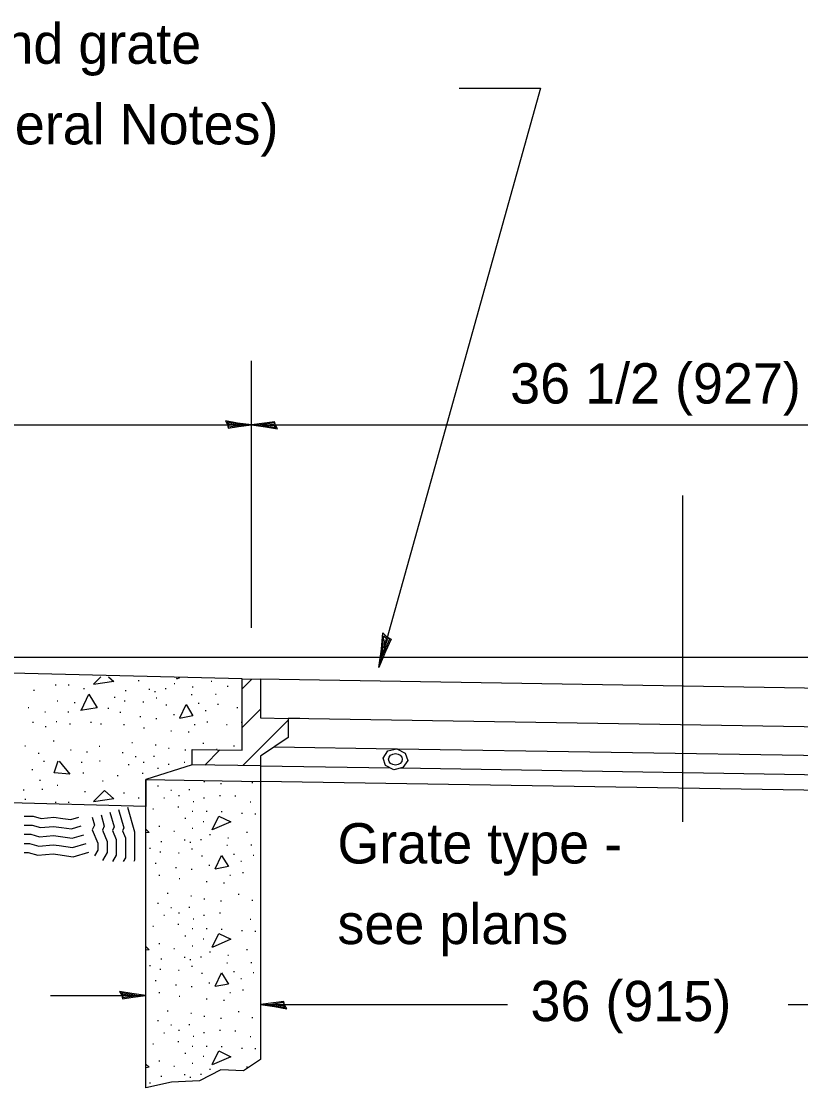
# Model space of a CAD drawing. Extents: x 116921 to 126621, y 61351 to 76334.
# Drawn here: x 119398.8 to 119534.2, y 72034.4 to 72219.6 of the extents above; entities that cross this region are included whole.
import ezdxf

# ---------------------------------------------------------------- set-up
doc = ezdxf.new("R2010")
doc.units = 0
doc.layers.add('Default', color=7, linetype='Continuous')
doc.layers.add('Sheets_General Details', color=7, linetype='Continuous')

msp = doc.modelspace()

# ---------------------------------------------------------------- linework, layer by layer
at = {"layer": 'Default'}
for points in [[(119434.63, 72149.58), (119434.77, 72148.96), (119436.53, 72149.23), (119438.79, 72149.52), (119436.38, 72149.85), (119434.26, 72150.23), (119434.63, 72149.58), (119434.82, 72149.17), (119437.27, 72149.52), (119434.59, 72150), (119434.98, 72149.47), (119436.11, 72149.54), (119435.03, 72149.71)], [(119442.96, 72149.46), (119442.82, 72150.08), (119441.06, 72149.81), (119438.79, 72149.52), (119441.21, 72149.19), (119443.33, 72148.82), (119442.96, 72149.46), (119442.77, 72149.87), (119440.32, 72149.52), (119443, 72149.05), (119442.6, 72149.58), (119441.47, 72149.51), (119442.56, 72149.34)], [(119462.32, 72112.71), (119463.06, 72112.31), (119462.09, 72110.16), (119460.91, 72107.38), (119461.35, 72110.58), (119461.63, 72113.41), (119462.32, 72112.71), (119462.77, 72112.33), (119461.45, 72109.32), (119461.8, 72112.91), (119462.34, 72112.22), (119461.84, 72110.81), (119462.02, 72112.25)], [(119416.27, 72050.5), (119416.41, 72049.88), (119418.17, 72050.15), (119420.43, 72050.44), (119418.02, 72050.77), (119415.9, 72051.15), (119416.27, 72050.5), (119416.45, 72050.09), (119418.91, 72050.44), (119416.22, 72050.92), (119416.62, 72050.39), (119417.75, 72050.46), (119416.67, 72050.62)], [(119444.54, 72048.8), (119444.4, 72049.42), (119442.64, 72049.15), (119440.38, 72048.86), (119442.79, 72048.53), (119444.91, 72048.15), (119444.54, 72048.8), (119444.36, 72049.21), (119441.9, 72048.85), (119444.58, 72048.38), (119444.19, 72048.91), (119443.06, 72048.84), (119444.14, 72048.67)]]:
    msp.add_lwpolyline(points, dxfattribs=at)
at = {"layer": 'Sheets_General Details'}
for p, q in [((119488.97, 72207.98), (119460.91, 72107.38)), ((119474.87, 72207.98), (119488.97, 72207.98)), ((119438.79, 72149.52), (119438.79, 72160.66)), ((119284.79, 72149.52), (119438.79, 72149.52)), ((119438.79, 72149.52), (119588.48, 72149.52)), ((119438.79, 72114.3), (119438.79, 72149.52)), ((119513.64, 72137.25), (119513.64, 72080.59)), ((119288.79, 72109.2), (119438.79, 72109.2)), ((119437.2, 72105.41), (119288.79, 72109.2)), ((119438.79, 72109.2), (119588.48, 72109.2)), ((119419.13, 72105.16), (119419.29, 72105.16)), ((119431.78, 72105.02), (119431.94, 72105.02)), ((119437.2, 72093.04), (119437.2, 72105.45)), ((119437.2, 72105.41), (119440.39, 72105.35)), ((119443.58, 72105.32), (119440.39, 72105.38)), ((119440.39, 72105.35), (119440.39, 72098.67)), ((119443.58, 72105.35), (119586.88, 72103.05)), ((119400.95, 72103.49), (119401.1, 72103.49)), ((119404.72, 72104.41), (119404.88, 72104.41)), ((119406.97, 72104.41), (119407.13, 72104.41)), ((119409.63, 72103.73), (119409.79, 72103.73)), ((119416.88, 72103.39), (119417.04, 72103.39)), ((119420.97, 72103.66), (119421.13, 72103.66)), ((119421.94, 72103.25), (119422.1, 72103.25)), ((119423.82, 72103.73), (119423.97, 72103.73)), ((119425.35, 72104.61), (119425.51, 72104.61)), ((119428.52, 72104.04), (119428.67, 72104.04)), ((119434.58, 72104.14), (119434.73, 72104.14)), ((119405.03, 72101.59), (119405.19, 72101.59)), ((119407.99, 72101.32), (119408.15, 72101.32)), ((119414.94, 72102.24), (119415.1, 72102.24)), ((119416.71, 72101.59), (119416.87, 72101.59)), ((119419.95, 72101.42), (119420.1, 72101.42)), ((119422.22, 72102.11), (119422.37, 72102.11)), ((119428.34, 72102.72), (119428.5, 72102.72)), ((119429.54, 72101.19), (119429.7, 72101.19)), ((119432.53, 72102.78), (119432.69, 72102.78)), ((119432.91, 72101.02), (119433.07, 72101.02)), ((119399.99, 72100.44), (119400.15, 72100.44)), ((119402.89, 72099.69), (119403.04, 72099.69)), ((119406.9, 72099.69), (119407.06, 72099.69)), ((119413.85, 72100.37), (119414.01, 72100.37)), ((119415.93, 72099.62), (119416.09, 72099.62)), ((119423.95, 72100.91), (119424.11, 72100.91)), ((119425.25, 72099.25), (119425.4, 72099.25)), ((119430.76, 72099.96), (119430.92, 72099.96)), ((119436.24, 72100.44), (119436.4, 72100.44)), ((119400.78, 72097.92), (119400.93, 72097.92)), ((119404.86, 72098.05), (119405.02, 72098.05)), ((119407.21, 72097.61), (119407.37, 72097.61)), ((119410.85, 72097.92), (119411.01, 72097.92)), ((119412.59, 72097.64), (119412.75, 72097.64)), ((119416.57, 72097.51), (119416.73, 72097.51)), ((119419.43, 72098.87), (119419.59, 72098.87)), ((119422.18, 72098.56), (119422.34, 72098.56)), ((119428.86, 72097.51), (119429.01, 72097.51)), ((119431.07, 72097.99), (119431.23, 72097.99)), ((119434.44, 72097.51), (119434.6, 72097.51)), ((119437.03, 72097.92), (119437.19, 72097.92)), ((119440.39, 72098.67), (119445.18, 72098.57)), ((119445.18, 72098.61), (119586.88, 72096.32)), ((119445.18, 72098.61), (119447.18, 72098.61)), ((119445.18, 72098.61), (119445.18, 72095.25)), ((119402.99, 72097.17), (119403.15, 72097.17)), ((119420.05, 72096.93), (119420.21, 72096.93)), ((119424.77, 72096.42), (119424.93, 72096.42)), ((119427.8, 72096.22), (119427.96, 72096.22)), ((119399.41, 72093.83), (119399.57, 72093.83)), ((119404.35, 72094.68), (119404.51, 72094.68)), ((119412.32, 72093.73), (119412.48, 72093.73)), ((119418, 72094.38), (119418.16, 72094.38)), ((119422.08, 72093.97), (119422.24, 72093.97)), ((119430.35, 72094.24), (119430.51, 72094.24)), ((119435.67, 72093.83), (119435.82, 72093.83)), ((119445.18, 72095.25), (119440.39, 72092.03)), ((119463.98, 72093.24), (119442.71, 72093.57)), ((119401.76, 72092.54), (119401.92, 72092.54)), ((119407.35, 72093.08), (119407.5, 72093.08)), ((119410.17, 72092.74), (119410.33, 72092.74)), ((119416.34, 72092.67), (119416.49, 72092.67)), ((119418.62, 72091.92), (119418.78, 72091.92)), ((119421.78, 72091.99), (119421.94, 72091.99)), ((119424.36, 72093.42), (119424.52, 72093.42)), ((119427.25, 72093.08), (119427.41, 72093.08)), ((119428.5, 72090.49), (119428.5, 72093.17)), ((119428.5, 72093.17), (119437.2, 72093.04)), ((119432.7, 72093.22), (119432.86, 72093.22)), ((119440.39, 72092.03), (119440.39, 72090.32)), ((119461.67, 72091.66), (119462.46, 72092.91)), ((119462.46, 72092.91), (119464.06, 72093.27)), ((119464.06, 72093.27), (119465.5, 72092.54)), ((119584.45, 72091.33), (119464.18, 72093.21)), ((119465.5, 72092.54), (119465.94, 72091.23)), ((119402.68, 72091.11), (119402.84, 72091.11)), ((119409.22, 72090.97), (119409.38, 72090.97)), ((119412.39, 72091.18), (119412.54, 72091.18)), ((119417.39, 72090.56), (119417.55, 72090.56)), ((119419.98, 72090.97), (119420.14, 72090.97)), ((119428.5, 72090.49), (119420.43, 72087.94)), ((119422.49, 72089.95), (119422.65, 72089.95)), ((119424.33, 72090.6), (119424.48, 72090.6)), ((119427.08, 72090.97), (119427.24, 72090.97)), ((119440.39, 72090.32), (119428.5, 72090.49)), ((119440.39, 72090.32), (119440.39, 72087.6)), ((119462.94, 72089.92), (119440.39, 72090.29)), ((119462.06, 72090.36), (119461.67, 72091.66)), ((119463.5, 72089.65), (119462.06, 72090.36)), ((119465.1, 72090.02), (119463.5, 72089.65)), ((119562.97, 72088.31), (119464.62, 72089.92)), ((119465.94, 72091.23), (119465.1, 72090.02)), ((119400.64, 72089.68), (119400.8, 72089.68)), ((119409.53, 72089.13), (119409.68, 72089.13)), ((119415.48, 72088.66), (119415.64, 72088.66)), ((119419.84, 72089.03), (119420, 72089.03)), ((119420.43, 72083.25), (119288.79, 72086.77)), ((119402, 72087.84), (119402.16, 72087.84)), ((119402.41, 72086.27), (119402.57, 72086.27)), ((119405.03, 72086.95), (119405.19, 72086.95)), ((119412.9, 72087.7), (119413.06, 72087.7)), ((119420.43, 72034.44), (119420.43, 72087.94)), ((119420.43, 72087.94), (119440.39, 72087.6)), ((119420.43, 72087.94), (119420.43, 72083.25)), ((119422.49, 72086.87), (119422.65, 72086.87)), ((119427.94, 72086.19), (119428.1, 72086.19)), ((119430.52, 72087.62), (119430.68, 72087.62)), ((119433.41, 72087.28), (119433.57, 72087.28)), ((119438.86, 72087.41), (119439.02, 72087.41)), ((119563.61, 72085.66), (119440.39, 72087.6)), ((119440.39, 72087.6), (119440.39, 72039.31)), ((119399.17, 72086.14), (119399.33, 72086.14)), ((119399.43, 72084.56), (119399.59, 72084.56)), ((119409.8, 72085.86), (119409.96, 72085.86)), ((119416.57, 72085.66), (119416.73, 72085.66)), ((119419.13, 72084.77), (119419.29, 72084.77)), ((119423.55, 72084.76), (119423.71, 72084.76)), ((119424.78, 72086.12), (119424.93, 72086.12)), ((119426.14, 72085.17), (119426.3, 72085.17)), ((119430.49, 72084.79), (119430.64, 72084.79)), ((119433.24, 72085.17), (119433.4, 72085.17)), ((119435.93, 72085.1), (119436.09, 72085.1)), ((119404.72, 72084.03), (119404.88, 72084.03)), ((119406.97, 72084.03), (119407.13, 72084.03)), ((119421.64, 72082.85), (119421.8, 72082.85)), ((119426, 72083.23), (119426.16, 72083.23)), ((119428.48, 72082.44), (119428.64, 72082.44)), ((119428.65, 72084.15), (119428.81, 72084.15)), ((119430.93, 72082.44), (119431.09, 72082.44)), ((119438.56, 72084.08), (119438.71, 72084.08)), ((119427.23, 72081.22), (119427.39, 72081.22)), ((119430.38, 72080.67), (119430.54, 72080.67)), ((119433.55, 72082.38), (119433.71, 72082.38)), ((119437.09, 72082.1), (119437.25, 72082.1)), ((119439.37, 72082), (119439.53, 72082)), ((119422.73, 72079.85), (119422.89, 72079.85)), ((119425.29, 72078.97), (119425.44, 72078.97)), ((119428.48, 72079.48), (119428.64, 72079.48)), ((119437.94, 72078.83), (119438.1, 72078.83)), ((119423.04, 72077.2), (119423.2, 72077.2)), ((119427.13, 72077.47), (119427.28, 72077.47)), ((119428.1, 72077.06), (119428.26, 72077.06)), ((119429.97, 72077.54), (119430.13, 72077.54)), ((119431.51, 72078.42), (119431.67, 72078.42)), ((119434.67, 72077.85), (119434.83, 72077.85)), ((119421.1, 72076.05), (119421.26, 72076.05)), ((119422.87, 72075.41), (119423.03, 72075.41)), ((119426.1, 72075.24), (119426.26, 72075.24)), ((119428.37, 72075.92), (119428.53, 72075.92)), ((119434.5, 72076.53), (119434.66, 72076.53)), ((119438.69, 72076.59), (119438.85, 72076.59)), ((119422.09, 72073.43), (119422.24, 72073.43)), ((119430.11, 72074.72), (119430.27, 72074.72)), ((119435.7, 72075), (119435.85, 72075)), ((119436.92, 72073.77), (119437.08, 72073.77)), ((119439.07, 72074.83), (119439.22, 72074.83)), ((119425.59, 72072.68), (119425.75, 72072.68)), ((119428.34, 72072.38), (119428.5, 72072.38)), ((119431.4, 72073.06), (119431.56, 72073.06)), ((119437.23, 72071.8), (119437.39, 72071.8)), ((119422.73, 72071.32), (119422.89, 72071.32)), ((119426.21, 72070.74), (119426.36, 72070.74)), ((119430.93, 72070.23), (119431.09, 72070.23)), ((119433.96, 72070.03), (119434.12, 72070.03)), ((119435.01, 72071.32), (119435.17, 72071.32)), ((119424.16, 72068.19), (119424.32, 72068.19)), ((119428.24, 72067.78), (119428.4, 72067.78)), ((119436.51, 72068.05), (119436.67, 72068.05)), ((119422.49, 72066.48), (119422.65, 72066.48)), ((119427.94, 72065.8), (119428.1, 72065.8)), ((119430.52, 72067.23), (119430.68, 72067.23)), ((119433.41, 72066.89), (119433.57, 72066.89)), ((119438.86, 72067.03), (119439.02, 72067.03)), ((119423.55, 72064.37), (119423.71, 72064.37)), ((119424.78, 72065.73), (119424.93, 72065.73)), ((119426.14, 72064.78), (119426.3, 72064.78)), ((119430.49, 72064.41), (119430.64, 72064.41)), ((119433.24, 72064.78), (119433.4, 72064.78)), ((119421.64, 72062.47), (119421.8, 72062.47)), ((119426, 72062.84), (119426.16, 72062.84)), ((119428.65, 72063.76), (119428.81, 72063.76)), ((119438.56, 72063.69), (119438.71, 72063.69)), ((119427.23, 72060.83), (119427.39, 72060.83)), ((119428.48, 72062.06), (119428.64, 72062.06)), ((119430.38, 72060.29), (119430.54, 72060.29)), ((119430.93, 72062.06), (119431.09, 72062.06)), ((119433.55, 72061.99), (119433.71, 72061.99)), ((119437.09, 72061.72), (119437.25, 72061.72)), ((119439.37, 72061.62), (119439.53, 72061.62)), ((119422.73, 72059.47), (119422.89, 72059.47)), ((119425.29, 72058.58), (119425.44, 72058.58)), ((119428.48, 72059.09), (119428.64, 72059.09)), ((119437.94, 72058.45), (119438.1, 72058.45)), ((119423.04, 72056.81), (119423.2, 72056.81)), ((119427.13, 72057.09), (119427.28, 72057.09)), ((119428.1, 72056.68), (119428.26, 72056.68)), ((119429.97, 72057.15), (119430.13, 72057.15)), ((119431.51, 72058.04), (119431.67, 72058.04)), ((119434.67, 72057.46), (119434.83, 72057.46)), ((119421.1, 72055.67), (119421.26, 72055.67)), ((119422.87, 72055.02), (119423.03, 72055.02)), ((119426.1, 72054.85), (119426.26, 72054.85)), ((119428.37, 72055.53), (119428.53, 72055.53)), ((119434.5, 72056.14), (119434.66, 72056.14)), ((119438.69, 72056.2), (119438.85, 72056.2)), ((119422.09, 72053.05), (119422.24, 72053.05)), ((119430.11, 72054.34), (119430.27, 72054.34)), ((119435.7, 72054.61), (119435.85, 72054.61)), ((119436.92, 72053.39), (119437.08, 72053.39)), ((119439.07, 72054.44), (119439.22, 72054.44)), ((119425.59, 72052.3), (119425.75, 72052.3)), ((119428.34, 72051.99), (119428.5, 72051.99)), ((119431.4, 72052.67), (119431.56, 72052.67)), ((119437.23, 72051.41), (119437.39, 72051.41)), ((119403.91, 72050.44), (119420.43, 72050.44)), ((119422.73, 72050.94), (119422.89, 72050.94)), ((119426.21, 72050.36), (119426.36, 72050.36)), ((119430.93, 72049.85), (119431.09, 72049.85)), ((119433.96, 72049.64), (119434.12, 72049.64)), ((119435.01, 72050.94), (119435.17, 72050.94)), ((119424.16, 72047.8), (119424.32, 72047.8)), ((119428.24, 72047.39), (119428.4, 72047.39)), ((119436.51, 72047.67), (119436.67, 72047.67)), ((119440.38, 72048.86), (119483.28, 72048.86)), ((119532.02, 72048.86), (119586.87, 72048.86)), ((119422.49, 72046.1), (119422.65, 72046.1)), ((119427.94, 72045.42), (119428.1, 72045.42)), ((119430.52, 72046.85), (119430.68, 72046.85)), ((119433.41, 72046.51), (119433.57, 72046.51)), ((119438.86, 72046.65), (119439.02, 72046.65)), ((119423.55, 72043.99), (119423.71, 72043.99)), ((119424.78, 72045.35), (119424.93, 72045.35)), ((119426.14, 72044.4), (119426.3, 72044.4)), ((119430.49, 72044.02), (119430.64, 72044.02)), ((119433.24, 72044.4), (119433.4, 72044.4)), ((119435.93, 72044.33), (119436.09, 72044.33)), ((119421.64, 72042.08), (119421.8, 72042.08)), ((119426, 72042.46), (119426.16, 72042.46)), ((119428.65, 72043.38), (119428.81, 72043.38)), ((119438.56, 72043.31), (119438.71, 72043.31)), ((119427.23, 72040.45), (119427.39, 72040.45)), ((119428.48, 72041.67), (119428.64, 72041.67)), ((119430.38, 72039.9), (119430.54, 72039.9)), ((119430.93, 72041.67), (119431.09, 72041.67)), ((119433.55, 72041.61), (119433.71, 72041.61)), ((119437.09, 72041.33), (119437.25, 72041.33)), ((119439.37, 72041.23), (119439.53, 72041.23)), ((119422.73, 72039.09), (119422.89, 72039.09)), ((119425.29, 72038.2), (119425.44, 72038.2)), ((119428.48, 72038.71), (119428.64, 72038.71)), ((119437.94, 72038.06), (119438.1, 72038.06)), ((119423.04, 72036.43), (119423.2, 72036.43)), ((119427.13, 72036.7), (119427.28, 72036.7)), ((119428.1, 72036.29), (119428.26, 72036.29)), ((119429.97, 72036.77), (119430.13, 72036.77)), ((119431.51, 72037.66), (119431.67, 72037.66)), ((119421.1, 72035.28), (119421.26, 72035.28))]:
    msp.add_line(p, q, dxfattribs=at)
for points in [[(119414.87, 72104.96), (119411.34, 72104.44)], [(119411.37, 72104.52), (119412.66, 72105.81)], [(119413.97, 72105.79), (119414.87, 72104.96)], [(119426.27, 72105.59), (119425.79, 72105.38)], [(119425.82, 72105.43), (119425.9, 72105.6)], [(119437.2, 72103.7), (119438.88, 72105.38)], [(119409.27, 72100.04), (119410.54, 72102.78), (119411.97, 72100.39), (119409.11, 72099.92)], [(119426.33, 72098.65), (119427.44, 72100.95), (119428.63, 72099.01), (119426.31, 72098.57)], [(119437.2, 72096.98), (119440.39, 72100.17)], [(119437.31, 72090.37), (119445.18, 72098.24)], [(119430.68, 72090.46), (119433.32, 72093.1)], [(119405.39, 72091.15), (119407.25, 72088.89), (119404.55, 72089.09), (119405.23, 72091.2)], [(119411.37, 72084.14), (119413.28, 72086.04), (119414.87, 72084.57), (119411.34, 72084.06)], [(119415.72, 72082.72), (119416.63, 72079.56), (119416.38, 72079.06), (119416.89, 72077.83), (119416.89, 72074.38), (119416.5, 72073.73)], [(119417.25, 72083.15), (119418.48, 72078.85), (119418.48, 72073.94), (119418.35, 72073.73)], [(119399.33, 72081.61), (119400.91, 72081.61), (119402.29, 72081.21), (119404.46, 72081.41), (119406.03, 72081.21), (119407.41, 72081.02), (119408.79, 72081.41)], [(119411.15, 72081.41), (119411.55, 72080.03), (119411.15, 72079.24), (119412.14, 72076.88), (119412.14, 72075.7), (119411.55, 72074.71)], [(119412.68, 72081.84), (119413.24, 72079.87), (119412.9, 72079.18), (119413.72, 72077.2), (119413.72, 72075.26), (119412.91, 72073.9)], [(119414.2, 72082.28), (119414.93, 72079.71), (119414.64, 72079.12), (119415.31, 72077.51), (119415.31, 72074.82), (119414.65, 72073.73)], [(119431.98, 72079.24), (119433.13, 72081.58), (119435.23, 72080.59), (119431.95, 72079.2)], [(119399.33, 72080.02), (119400.69, 72080.02), (119402.14, 72079.61), (119404.43, 72079.82), (119405.82, 72079.64), (119407.52, 72079.4), (119409.23, 72079.89)], [(119420.43, 72079.31), (119421.02, 72078.77)], [(119421.02, 72078.77), (119420.43, 72078.68)], [(119399.33, 72078.44), (119400.47, 72078.44), (119401.99, 72078), (119404.4, 72078.22), (119405.61, 72078.07), (119407.63, 72077.78), (119409.66, 72078.36)], [(119399.33, 72076.85), (119400.24, 72076.85), (119401.84, 72076.4), (119404.37, 72076.63), (119405.4, 72076.5), (119407.74, 72076.17), (119410.1, 72076.84)], [(119399.33, 72075.27), (119400.02, 72075.27), (119401.68, 72074.8), (119404.35, 72075.04), (119405.19, 72074.93), (119407.85, 72074.55), (119410.53, 72075.32)], [(119432.49, 72072.46), (119433.6, 72074.76), (119434.79, 72072.82), (119432.47, 72072.38)], [(119431.98, 72058.86), (119433.13, 72061.2), (119435.23, 72060.21), (119431.95, 72058.81)], [(119420.43, 72058.93), (119421.02, 72058.38)], [(119421.02, 72058.38), (119420.43, 72058.3)], [(119432.49, 72052.08), (119433.6, 72054.38), (119434.79, 72052.43), (119432.47, 72051.99)], [(119431.98, 72038.47), (119433.13, 72040.81), (119435.23, 72039.82), (119431.95, 72038.43)], [(119440.39, 72039.31), (119437.4, 72037.36), (119433.49, 72037.56), (119429.77, 72035.62), (119424.9, 72035.42), (119420.43, 72034.44)], [(119420.43, 72038.55), (119421.02, 72038)], [(119421.02, 72038), (119420.43, 72037.91)]]:
    msp.add_lwpolyline(points, dxfattribs=at)
msp.add_ellipse((119463.8, 72091.46), major_axis=(-1.19, 0), ratio=0.840278, dxfattribs=at)

# ---------------------------------------------------------------- texts
for s, p in [('Frame and grate ', (119360.87, 72212.24)), ('(See General Notes)', (119357.63, 72198.24)), ('36 1/2 (927)', (119483.72, 72153.24)), ('Grate type -', (119453.73, 72073.37)), ('see plans', (119453.73, 72059.37)), ('36 (915)', (119487.25, 72045.99))]:
    msp.add_text(s, height=7, dxfattribs=at).set_placement(p)

doc.saveas('drawing.dxf')
